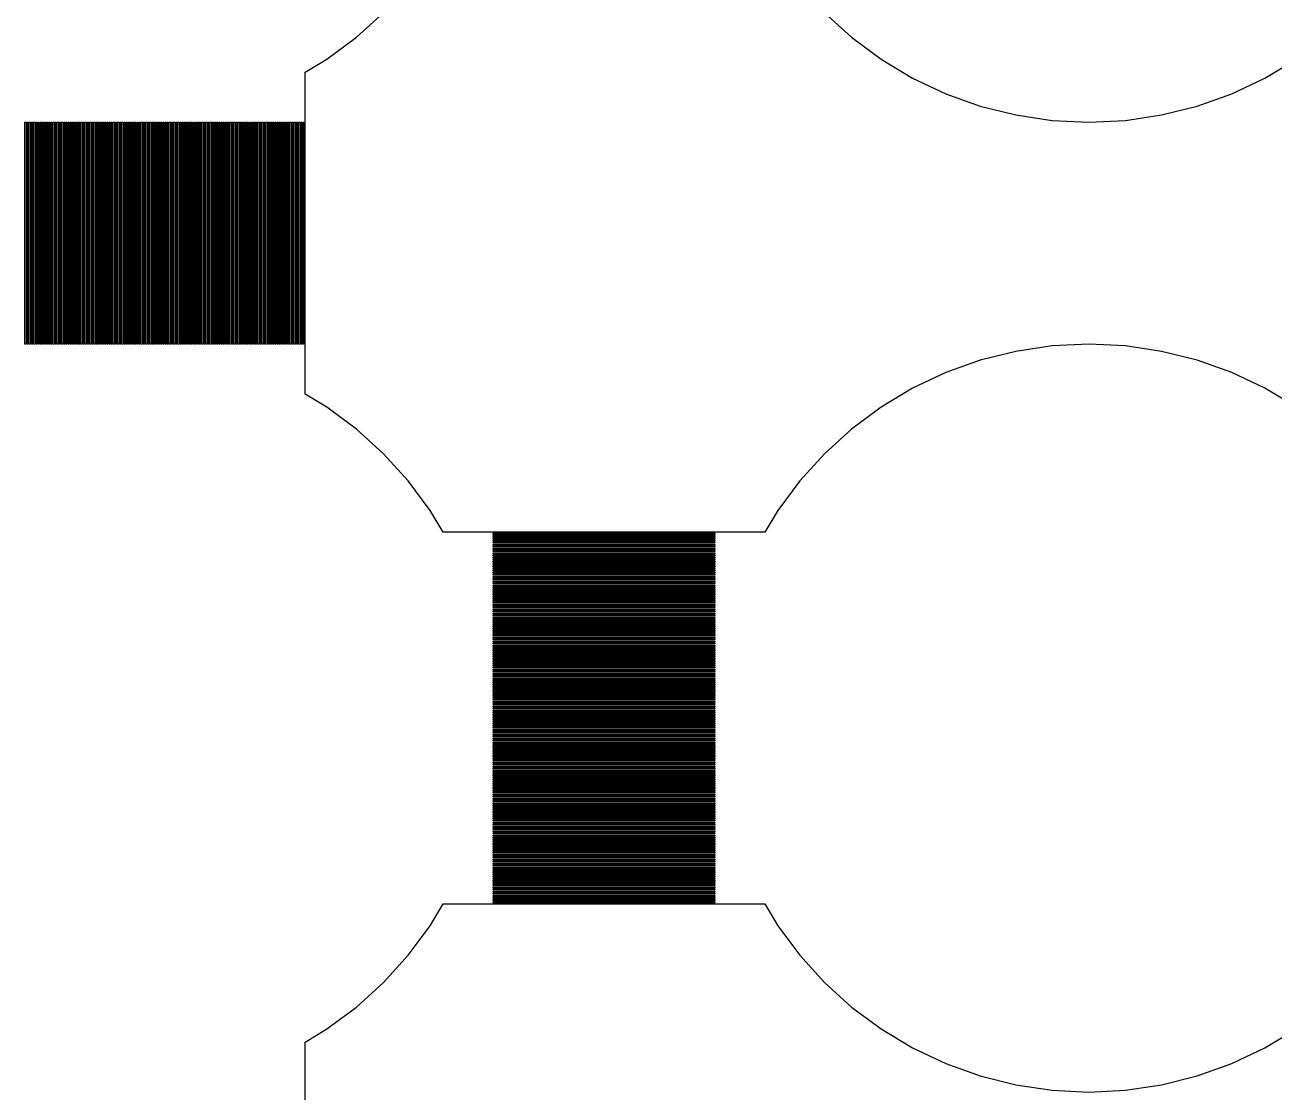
# Model space of a CAD drawing. Extents: x -5 to 92, y -13 to 39.
# Drawn here: x 6.62 to 18.22, y 5.03 to 14.93 of the extents above; entities that cross this region are included whole.
import ezdxf

# ---------------------------------------------------------------- set-up
doc = ezdxf.new("R2010")
doc.units = 0

msp = doc.modelspace()

# ---------------------------------------------------------------- linework, layer by layer
for p, q in [((9.70134, 14.8176), (9.95366, 15.0463)), ((14.0463, 15.0463), (14.2987, 14.8177)), ((9.42783, 14.6148), (9.70134, 14.8176)), ((14.2987, 14.8177), (14.5722, 14.6148)), ((9.22499, 14.4932), (9.42783, 14.6148)), ((14.5722, 14.6148), (14.8643, 14.4397)), ((18.1357, 14.4397), (18.4278, 14.6148)), ((9.22499, 11.5068), (9.22499, 14.4932)), ((14.8643, 14.4397), (15.1721, 14.2941)), ((17.8279, 14.2941), (18.1357, 14.4397)), ((15.1721, 14.2941), (15.4927, 14.1794)), ((17.5073, 14.1794), (17.8279, 14.2941)), ((15.4927, 14.1794), (15.823, 14.0967)), ((17.177, 14.0967), (17.5073, 14.1794)), ((6.625, 11.97), (6.625, 14.03)), ((6.625, 14.03), (6.63501, 14.03)), ((6.63501, 14.03), (6.63501, 11.97)), ((6.645, 11.97), (6.645, 14.03)), ((6.645, 14.03), (6.65501, 14.03)), ((6.65501, 14.03), (6.65501, 11.97)), ((6.66501, 11.97), (6.66501, 14.03)), ((6.66501, 14.03), (6.675, 14.03)), ((6.675, 14.03), (6.675, 11.97)), ((6.68501, 11.97), (6.68501, 14.03)), ((6.68501, 14.03), (6.69501, 14.03)), ((6.69501, 14.03), (6.69501, 11.97)), ((6.705, 11.97), (6.705, 14.03)), ((6.705, 14.03), (6.71501, 14.03)), ((6.71501, 14.03), (6.71501, 11.97)), ((6.72501, 11.97), (6.72501, 14.03)), ((6.72501, 14.03), (6.735, 14.03)), ((6.735, 14.03), (6.735, 11.97)), ((6.74501, 11.97), (6.74501, 14.03)), ((6.74501, 14.03), (6.755, 14.03)), ((6.755, 14.03), (6.755, 11.97)), ((6.76501, 11.97), (6.76501, 14.03)), ((6.76501, 14.03), (6.77501, 14.03)), ((6.77501, 14.03), (6.77501, 11.97)), ((6.785, 11.97), (6.785, 14.03)), ((6.785, 14.03), (6.79501, 14.03)), ((6.79501, 14.03), (6.79501, 11.97)), ((6.80501, 11.97), (6.80501, 14.03)), ((6.80501, 14.03), (6.815, 14.03)), ((6.815, 14.03), (6.815, 11.97)), ((6.82501, 11.97), (6.82501, 14.03)), ((6.82501, 14.03), (6.83501, 14.03)), ((6.83501, 14.03), (6.83501, 11.97)), ((6.845, 11.97), (6.845, 14.03)), ((6.845, 14.03), (6.85501, 14.03)), ((6.85501, 14.03), (6.85501, 11.97)), ((6.86501, 11.97), (6.86501, 14.03)), ((6.86501, 14.03), (6.875, 14.03)), ((6.875, 14.03), (6.875, 11.97)), ((6.88501, 11.97), (6.88501, 14.03)), ((6.88501, 14.03), (6.895, 14.03)), ((6.895, 14.03), (6.895, 11.97)), ((6.90501, 11.97), (6.90501, 14.03)), ((6.90501, 14.03), (6.91501, 14.03)), ((6.91501, 14.03), (6.91501, 11.97)), ((6.925, 11.97), (6.925, 14.03)), ((6.925, 14.03), (6.93501, 14.03)), ((6.93501, 14.03), (6.93501, 11.97)), ((6.94501, 11.97), (6.94501, 14.03)), ((6.94501, 14.03), (6.955, 14.03)), ((6.955, 14.03), (6.955, 11.97)), ((6.96501, 11.97), (6.96501, 14.03)), ((6.96501, 14.03), (6.97501, 14.03)), ((6.97501, 14.03), (6.97501, 11.97)), ((6.985, 11.97), (6.985, 14.03)), ((6.985, 14.03), (6.99501, 14.03)), ((6.99501, 14.03), (6.99501, 11.97)), ((7.005, 11.97), (7.005, 14.03)), ((7.005, 14.03), (7.01501, 14.03)), ((7.01501, 14.03), (7.01501, 11.97)), ((7.02501, 11.97), (7.02501, 14.03)), ((7.02501, 14.03), (7.035, 14.03)), ((7.035, 14.03), (7.035, 11.97)), ((7.04501, 11.97), (7.04501, 14.03)), ((7.04501, 14.03), (7.05501, 14.03)), ((7.05501, 14.03), (7.05501, 11.97)), ((7.065, 11.97), (7.065, 14.03)), ((7.065, 14.03), (7.07501, 14.03)), ((7.07501, 14.03), (7.07501, 11.97)), ((7.08501, 11.97), (7.08501, 14.03)), ((7.08501, 14.03), (7.095, 14.03)), ((7.095, 14.03), (7.095, 11.97)), ((7.10501, 11.97), (7.10501, 14.03)), ((7.10501, 14.03), (7.11501, 14.03)), ((7.11501, 14.03), (7.11501, 11.97)), ((7.125, 11.97), (7.125, 14.03)), ((7.125, 14.03), (7.13501, 14.03)), ((7.13501, 14.03), (7.13501, 11.97)), ((7.145, 11.97), (7.145, 14.03)), ((7.145, 14.03), (7.15501, 14.03)), ((7.15501, 14.03), (7.15501, 11.97)), ((7.16501, 11.97), (7.16501, 14.03)), ((7.16501, 14.03), (7.175, 14.03)), ((7.175, 14.03), (7.175, 11.97)), ((7.18501, 11.97), (7.18501, 14.03)), ((7.18501, 14.03), (7.19501, 14.03)), ((7.19501, 14.03), (7.19501, 11.97)), ((7.205, 11.97), (7.205, 14.03)), ((7.205, 14.03), (7.21501, 14.03)), ((7.21501, 14.03), (7.21501, 11.97)), ((7.22501, 11.97), (7.22501, 14.03)), ((7.22501, 14.03), (7.235, 14.03)), ((7.235, 14.03), (7.235, 11.97)), ((7.24501, 11.97), (7.24501, 14.03)), ((7.24501, 14.03), (7.255, 14.03)), ((7.255, 14.03), (7.255, 11.97)), ((7.26501, 11.97), (7.26501, 14.03)), ((7.26501, 14.03), (7.27501, 14.03)), ((7.27501, 14.03), (7.27501, 11.97)), ((7.285, 11.97), (7.285, 14.03)), ((7.285, 14.03), (7.29501, 14.03)), ((7.29501, 14.03), (7.29501, 11.97)), ((7.30501, 11.97), (7.30501, 14.03)), ((7.30501, 14.03), (7.315, 14.03)), ((7.315, 14.03), (7.315, 11.97)), ((7.32501, 11.97), (7.32501, 14.03)), ((7.32501, 14.03), (7.33501, 14.03)), ((7.33501, 14.03), (7.33501, 11.97)), ((7.345, 11.97), (7.345, 14.03)), ((7.345, 14.03), (7.35501, 14.03)), ((7.35501, 14.03), (7.35501, 11.97)), ((7.36501, 11.97), (7.36501, 14.03)), ((7.36501, 14.03), (7.375, 14.03)), ((7.375, 14.03), (7.375, 11.97)), ((7.38501, 11.97), (7.38501, 14.03)), ((7.38501, 14.03), (7.395, 14.03)), ((7.395, 14.03), (7.395, 11.97)), ((7.40501, 11.97), (7.40501, 14.03)), ((7.40501, 14.03), (7.41501, 14.03)), ((7.41501, 14.03), (7.41501, 11.97)), ((7.425, 11.97), (7.425, 14.03)), ((7.425, 14.03), (7.43501, 14.03)), ((7.43501, 14.03), (7.43501, 11.97)), ((7.44501, 11.97), (7.44501, 14.03)), ((7.44501, 14.03), (7.455, 14.03)), ((7.455, 14.03), (7.455, 11.97)), ((7.46501, 11.97), (7.46501, 14.03)), ((7.46501, 14.03), (7.47501, 14.03)), ((7.47501, 14.03), (7.47501, 11.97)), ((7.485, 11.97), (7.485, 14.03)), ((7.485, 14.03), (7.49501, 14.03)), ((7.49501, 14.03), (7.49501, 11.97)), ((7.50499, 11.97), (7.50499, 14.03)), ((7.50499, 14.03), (7.515, 14.03)), ((7.515, 14.03), (7.515, 11.97)), ((7.52499, 11.97), (7.52499, 14.03)), ((7.52499, 14.03), (7.53499, 14.03)), ((7.53499, 14.03), (7.53499, 11.97)), ((7.545, 11.97), (7.545, 14.03)), ((7.545, 14.03), (7.55499, 14.03)), ((7.55499, 14.03), (7.55499, 11.97)), ((7.56499, 11.97), (7.56499, 14.03)), ((7.56499, 14.03), (7.575, 14.03)), ((7.575, 14.03), (7.575, 11.97)), ((7.58499, 11.97), (7.58499, 14.03)), ((7.58499, 14.03), (7.59499, 14.03)), ((7.59499, 14.03), (7.59499, 11.97)), ((7.605, 11.97), (7.605, 14.03)), ((7.605, 14.03), (7.61499, 14.03)), ((7.61499, 14.03), (7.61499, 11.97)), ((7.625, 11.97), (7.625, 14.03)), ((7.625, 14.03), (7.63499, 14.03)), ((7.63499, 14.03), (7.63499, 11.97)), ((7.64499, 11.97), (7.64499, 14.03)), ((7.64499, 14.03), (7.655, 14.03)), ((7.655, 14.03), (7.655, 11.97)), ((7.66499, 11.97), (7.66499, 14.03)), ((7.66499, 14.03), (7.67499, 14.03)), ((7.67499, 14.03), (7.67499, 11.97)), ((7.685, 11.97), (7.685, 14.03)), ((7.685, 14.03), (7.69499, 14.03)), ((7.69499, 14.03), (7.69499, 11.97)), ((7.70499, 11.97), (7.70499, 14.03)), ((7.70499, 14.03), (7.715, 14.03)), ((7.715, 14.03), (7.715, 11.97)), ((7.72499, 11.97), (7.72499, 14.03)), ((7.72499, 14.03), (7.73499, 14.03)), ((7.73499, 14.03), (7.73499, 11.97)), ((7.745, 11.97), (7.745, 14.03)), ((7.745, 14.03), (7.75499, 14.03)), ((7.75499, 14.03), (7.75499, 11.97)), ((7.765, 11.97), (7.765, 14.03)), ((7.765, 14.03), (7.77499, 14.03)), ((7.77499, 14.03), (7.77499, 11.97)), ((7.78499, 11.97), (7.78499, 14.03)), ((7.78499, 14.03), (7.795, 14.03)), ((7.795, 14.03), (7.795, 11.97)), ((7.80499, 11.97), (7.80499, 14.03)), ((7.80499, 14.03), (7.81499, 14.03)), ((7.81499, 14.03), (7.81499, 11.97)), ((7.825, 11.97), (7.825, 14.03)), ((7.825, 14.03), (7.83499, 14.03)), ((7.83499, 14.03), (7.83499, 11.97)), ((7.84499, 11.97), (7.84499, 14.03)), ((7.84499, 14.03), (7.855, 14.03)), ((7.855, 14.03), (7.855, 11.97)), ((7.86499, 11.97), (7.86499, 14.03)), ((7.86499, 14.03), (7.875, 14.03)), ((7.875, 14.03), (7.875, 11.97)), ((7.88499, 11.97), (7.88499, 14.03)), ((7.88499, 14.03), (7.89499, 14.03)), ((7.89499, 14.03), (7.89499, 11.97)), ((7.905, 11.97), (7.905, 14.03)), ((7.905, 14.03), (7.91499, 14.03)), ((7.91499, 14.03), (7.91499, 11.97)), ((7.92499, 11.97), (7.92499, 14.03)), ((7.92499, 14.03), (7.935, 14.03)), ((7.935, 14.03), (7.935, 11.97)), ((7.94499, 11.97), (7.94499, 14.03)), ((7.94499, 14.03), (7.95499, 14.03)), ((7.95499, 14.03), (7.95499, 11.97)), ((7.965, 11.97), (7.965, 14.03)), ((7.965, 14.03), (7.97499, 14.03)), ((7.97499, 14.03), (7.97499, 11.97)), ((7.98499, 11.97), (7.98499, 14.03)), ((7.98499, 14.03), (7.995, 14.03)), ((7.995, 14.03), (7.995, 11.97)), ((8.00499, 11.97), (8.00499, 14.03)), ((8.00499, 14.03), (8.015, 14.03)), ((8.015, 14.03), (8.015, 11.97)), ((8.02499, 11.97), (8.02499, 14.03)), ((8.02499, 14.03), (8.03499, 14.03)), ((8.03499, 14.03), (8.03499, 11.97)), ((8.045, 11.97), (8.045, 14.03)), ((8.045, 14.03), (8.05499, 14.03)), ((8.05499, 14.03), (8.05499, 11.97)), ((8.06499, 11.97), (8.06499, 14.03)), ((8.06499, 14.03), (8.075, 14.03)), ((8.075, 14.03), (8.075, 11.97)), ((8.08499, 11.97), (8.08499, 14.03)), ((8.08499, 14.03), (8.09499, 14.03)), ((8.09499, 14.03), (8.09499, 11.97)), ((8.105, 11.97), (8.105, 14.03)), ((8.105, 14.03), (8.11499, 14.03)), ((8.11499, 14.03), (8.11499, 11.97)), ((8.125, 11.97), (8.125, 14.03)), ((8.125, 14.03), (8.13499, 14.03)), ((8.13499, 14.03), (8.13499, 11.97)), ((8.14499, 11.97), (8.14499, 14.03)), ((8.14499, 14.03), (8.155, 14.03)), ((8.155, 14.03), (8.155, 11.97)), ((8.16499, 11.97), (8.16499, 14.03)), ((8.16499, 14.03), (8.17499, 14.03)), ((8.17499, 14.03), (8.17499, 11.97)), ((8.185, 11.97), (8.185, 14.03)), ((8.185, 14.03), (8.19499, 14.03)), ((8.19499, 14.03), (8.19499, 11.97)), ((8.20499, 11.97), (8.20499, 14.03)), ((8.20499, 14.03), (8.215, 14.03)), ((8.215, 14.03), (8.215, 11.97)), ((8.22499, 11.97), (8.22499, 14.03)), ((8.22499, 14.03), (8.23499, 14.03)), ((8.23499, 14.03), (8.23499, 11.97)), ((8.245, 11.97), (8.245, 14.03)), ((8.245, 14.03), (8.25499, 14.03)), ((8.25499, 14.03), (8.25499, 11.97)), ((8.265, 11.97), (8.265, 14.03)), ((8.265, 14.03), (8.27499, 14.03)), ((8.27499, 14.03), (8.27499, 11.97)), ((8.28499, 11.97), (8.28499, 14.03)), ((8.28499, 14.03), (8.295, 14.03)), ((8.295, 14.03), (8.295, 11.97)), ((8.30499, 11.97), (8.30499, 14.03)), ((8.30499, 14.03), (8.31499, 14.03)), ((8.31499, 14.03), (8.31499, 11.97)), ((8.325, 11.97), (8.325, 14.03)), ((8.325, 14.03), (8.33499, 14.03)), ((8.33499, 14.03), (8.33499, 11.97)), ((8.34499, 11.97), (8.34499, 14.03)), ((8.34499, 14.03), (8.355, 14.03)), ((8.355, 14.03), (8.355, 11.97)), ((8.36499, 11.97), (8.36499, 14.03)), ((8.36499, 14.03), (8.375, 14.03)), ((8.375, 14.03), (8.375, 11.97)), ((8.38499, 11.97), (8.38499, 14.03)), ((8.38499, 14.03), (8.39499, 14.03)), ((8.39499, 14.03), (8.39499, 11.97)), ((8.405, 11.97), (8.405, 14.03)), ((8.405, 14.03), (8.41499, 14.03)), ((8.41499, 14.03), (8.41499, 11.97)), ((8.42499, 11.97), (8.42499, 14.03)), ((8.42499, 14.03), (8.435, 14.03)), ((8.435, 14.03), (8.435, 11.97)), ((8.44499, 11.97), (8.44499, 14.03)), ((8.44499, 14.03), (8.45499, 14.03)), ((8.45499, 14.03), (8.45499, 11.97)), ((8.465, 11.97), (8.465, 14.03)), ((8.465, 14.03), (8.47499, 14.03)), ((8.47499, 14.03), (8.47499, 11.97)), ((8.48499, 11.97), (8.48499, 14.03)), ((8.48499, 14.03), (8.495, 14.03)), ((8.495, 14.03), (8.495, 11.97)), ((8.50499, 11.97), (8.50499, 14.03)), ((8.50499, 14.03), (8.515, 14.03)), ((8.515, 14.03), (8.515, 11.97)), ((8.52499, 11.97), (8.52499, 14.03)), ((8.52499, 14.03), (8.53499, 14.03)), ((8.53499, 14.03), (8.53499, 11.97)), ((8.545, 11.97), (8.545, 14.03)), ((8.545, 14.03), (8.55499, 14.03)), ((8.55499, 14.03), (8.55499, 11.97)), ((8.56499, 11.97), (8.56499, 14.03)), ((8.56499, 14.03), (8.575, 14.03)), ((8.575, 14.03), (8.575, 11.97)), ((8.58499, 11.97), (8.58499, 14.03)), ((8.58499, 14.03), (8.59499, 14.03)), ((8.59499, 14.03), (8.59499, 11.97)), ((8.605, 11.97), (8.605, 14.03)), ((8.605, 14.03), (8.61499, 14.03)), ((8.61499, 14.03), (8.61499, 11.97)), ((8.625, 11.97), (8.625, 14.03)), ((8.625, 14.03), (8.63499, 14.03)), ((8.63499, 14.03), (8.63499, 11.97)), ((8.64499, 11.97), (8.64499, 14.03)), ((8.64499, 14.03), (8.655, 14.03)), ((8.655, 14.03), (8.655, 11.97)), ((8.66499, 11.97), (8.66499, 14.03)), ((8.66499, 14.03), (8.67499, 14.03)), ((8.67499, 14.03), (8.67499, 11.97)), ((8.685, 11.97), (8.685, 14.03)), ((8.685, 14.03), (8.69499, 14.03)), ((8.69499, 14.03), (8.69499, 11.97)), ((8.70499, 11.97), (8.70499, 14.03)), ((8.70499, 14.03), (8.715, 14.03)), ((8.715, 14.03), (8.715, 11.97)), ((8.72499, 11.97), (8.72499, 14.03)), ((8.72499, 14.03), (8.73499, 14.03)), ((8.73499, 14.03), (8.73499, 11.97)), ((8.745, 11.97), (8.745, 14.03)), ((8.745, 14.03), (8.75499, 14.03)), ((8.75499, 14.03), (8.75499, 11.97)), ((8.765, 11.97), (8.765, 14.03)), ((8.765, 14.03), (8.77499, 14.03)), ((8.77499, 14.03), (8.77499, 11.97)), ((8.78499, 11.97), (8.78499, 14.03)), ((8.78499, 14.03), (8.795, 14.03)), ((8.795, 14.03), (8.795, 11.97)), ((8.80499, 11.97), (8.80499, 14.03)), ((8.80499, 14.03), (8.81499, 14.03)), ((8.81499, 14.03), (8.81499, 11.97)), ((8.825, 11.97), (8.825, 14.03)), ((8.825, 14.03), (8.83499, 14.03)), ((8.83499, 14.03), (8.83499, 11.97)), ((8.84499, 11.97), (8.84499, 14.03)), ((8.84499, 14.03), (8.855, 14.03)), ((8.855, 14.03), (8.855, 11.97)), ((8.86499, 11.97), (8.86499, 14.03)), ((8.86499, 14.03), (8.875, 14.03)), ((8.875, 14.03), (8.875, 11.97)), ((8.88499, 11.97), (8.88499, 14.03)), ((8.88499, 14.03), (8.89499, 14.03)), ((8.89499, 14.03), (8.89499, 11.97)), ((8.905, 11.97), (8.905, 14.03)), ((8.905, 14.03), (8.91499, 14.03)), ((8.91499, 14.03), (8.91499, 11.97)), ((8.92499, 11.97), (8.92499, 14.03)), ((8.92499, 14.03), (8.935, 14.03)), ((8.935, 14.03), (8.935, 11.97)), ((8.94499, 11.97), (8.94499, 14.03)), ((8.94499, 14.03), (8.95499, 14.03)), ((8.95499, 14.03), (8.95499, 11.97)), ((8.965, 11.97), (8.965, 14.03)), ((8.965, 14.03), (8.97499, 14.03)), ((8.97499, 14.03), (8.97499, 11.97)), ((8.98499, 11.97), (8.98499, 14.03)), ((8.98499, 14.03), (8.995, 14.03)), ((8.995, 14.03), (8.995, 11.97)), ((9.00499, 11.97), (9.00499, 14.03)), ((9.00499, 14.03), (9.015, 14.03)), ((9.015, 14.03), (9.015, 11.97)), ((9.02499, 11.97), (9.02499, 14.03)), ((9.02499, 14.03), (9.03499, 14.03)), ((9.03499, 14.03), (9.03499, 11.97)), ((9.045, 11.97), (9.045, 14.03)), ((9.045, 14.03), (9.05499, 14.03)), ((9.05499, 14.03), (9.05499, 11.97)), ((9.06499, 11.97), (9.06499, 14.03)), ((9.06499, 14.03), (9.075, 14.03)), ((9.075, 14.03), (9.075, 11.97)), ((9.08499, 11.97), (9.08499, 14.03)), ((9.08499, 14.03), (9.09499, 14.03)), ((9.09499, 14.03), (9.09499, 11.97)), ((9.105, 11.97), (9.105, 14.03)), ((9.105, 14.03), (9.11499, 14.03)), ((9.11499, 14.03), (9.11499, 11.97)), ((9.125, 11.97), (9.125, 14.03)), ((9.125, 14.03), (9.13499, 14.03)), ((9.13499, 14.03), (9.13499, 11.97)), ((9.14499, 11.97), (9.14499, 14.03)), ((9.14499, 14.03), (9.155, 14.03)), ((9.155, 14.03), (9.155, 11.97)), ((9.16499, 11.97), (9.16499, 14.03)), ((9.16499, 14.03), (9.17499, 14.03)), ((9.17499, 14.03), (9.17499, 11.97)), ((9.185, 11.97), (9.185, 14.03)), ((9.185, 14.03), (9.19499, 14.03)), ((9.19499, 14.03), (9.19499, 11.97)), ((9.20499, 11.97), (9.20499, 14.03)), ((9.20499, 14.03), (9.215, 14.03)), ((9.215, 14.03), (9.215, 11.97)), ((15.823, 14.0967), (16.1599, 14.0467)), ((16.1599, 14.0467), (16.5, 14.03)), ((16.5, 14.03), (16.8401, 14.0467)), ((16.8401, 14.0467), (17.177, 14.0967)), ((6.63501, 11.97), (6.625, 11.97)), ((6.65501, 11.97), (6.645, 11.97)), ((6.675, 11.97), (6.66501, 11.97)), ((6.69501, 11.97), (6.68501, 11.97)), ((6.71501, 11.97), (6.705, 11.97)), ((6.735, 11.97), (6.72501, 11.97)), ((6.755, 11.97), (6.74501, 11.97)), ((6.77501, 11.97), (6.76501, 11.97)), ((6.79501, 11.97), (6.785, 11.97)), ((6.815, 11.97), (6.80501, 11.97)), ((6.83501, 11.97), (6.82501, 11.97)), ((6.85501, 11.97), (6.845, 11.97)), ((6.875, 11.97), (6.86501, 11.97)), ((6.895, 11.97), (6.88501, 11.97)), ((6.91501, 11.97), (6.90501, 11.97)), ((6.93501, 11.97), (6.925, 11.97)), ((6.955, 11.97), (6.94501, 11.97)), ((6.97501, 11.97), (6.96501, 11.97)), ((6.99501, 11.97), (6.985, 11.97)), ((7.01501, 11.97), (7.005, 11.97)), ((7.035, 11.97), (7.02501, 11.97)), ((7.05501, 11.97), (7.04501, 11.97)), ((7.07501, 11.97), (7.065, 11.97)), ((7.095, 11.97), (7.08501, 11.97)), ((7.11501, 11.97), (7.10501, 11.97)), ((7.13501, 11.97), (7.125, 11.97)), ((7.15501, 11.97), (7.145, 11.97)), ((7.175, 11.97), (7.16501, 11.97)), ((7.19501, 11.97), (7.18501, 11.97)), ((7.21501, 11.97), (7.205, 11.97)), ((7.235, 11.97), (7.22501, 11.97)), ((7.255, 11.97), (7.24501, 11.97)), ((7.27501, 11.97), (7.26501, 11.97)), ((7.29501, 11.97), (7.285, 11.97)), ((7.315, 11.97), (7.30501, 11.97)), ((7.33501, 11.97), (7.32501, 11.97)), ((7.35501, 11.97), (7.345, 11.97)), ((7.375, 11.97), (7.36501, 11.97)), ((7.395, 11.97), (7.38501, 11.97)), ((7.41501, 11.97), (7.40501, 11.97)), ((7.43501, 11.97), (7.425, 11.97)), ((7.455, 11.97), (7.44501, 11.97)), ((7.47501, 11.97), (7.46501, 11.97)), ((7.49501, 11.97), (7.485, 11.97)), ((7.515, 11.97), (7.50499, 11.97)), ((7.53499, 11.97), (7.52499, 11.97)), ((7.55499, 11.97), (7.545, 11.97)), ((7.575, 11.97), (7.56499, 11.97)), ((7.59499, 11.97), (7.58499, 11.97)), ((7.61499, 11.97), (7.605, 11.97)), ((7.63499, 11.97), (7.625, 11.97)), ((7.655, 11.97), (7.64499, 11.97)), ((7.67499, 11.97), (7.66499, 11.97)), ((7.69499, 11.97), (7.685, 11.97)), ((7.715, 11.97), (7.70499, 11.97)), ((7.73499, 11.97), (7.72499, 11.97)), ((7.75499, 11.97), (7.745, 11.97)), ((7.77499, 11.97), (7.765, 11.97)), ((7.795, 11.97), (7.78499, 11.97)), ((7.81499, 11.97), (7.80499, 11.97)), ((7.83499, 11.97), (7.825, 11.97)), ((7.855, 11.97), (7.84499, 11.97)), ((7.875, 11.97), (7.86499, 11.97)), ((7.89499, 11.97), (7.88499, 11.97)), ((7.91499, 11.97), (7.905, 11.97)), ((7.935, 11.97), (7.92499, 11.97)), ((7.95499, 11.97), (7.94499, 11.97)), ((7.97499, 11.97), (7.965, 11.97)), ((7.995, 11.97), (7.98499, 11.97)), ((8.015, 11.97), (8.00499, 11.97)), ((8.03499, 11.97), (8.02499, 11.97)), ((8.05499, 11.97), (8.045, 11.97)), ((8.075, 11.97), (8.06499, 11.97)), ((8.09499, 11.97), (8.08499, 11.97)), ((8.11499, 11.97), (8.105, 11.97)), ((8.13499, 11.97), (8.125, 11.97)), ((8.155, 11.97), (8.14499, 11.97)), ((8.17499, 11.97), (8.16499, 11.97)), ((8.19499, 11.97), (8.185, 11.97)), ((8.215, 11.97), (8.20499, 11.97)), ((8.23499, 11.97), (8.22499, 11.97)), ((8.25499, 11.97), (8.245, 11.97)), ((8.27499, 11.97), (8.265, 11.97)), ((8.295, 11.97), (8.28499, 11.97)), ((8.31499, 11.97), (8.30499, 11.97)), ((8.33499, 11.97), (8.325, 11.97)), ((8.355, 11.97), (8.34499, 11.97)), ((8.375, 11.97), (8.36499, 11.97)), ((8.39499, 11.97), (8.38499, 11.97)), ((8.41499, 11.97), (8.405, 11.97)), ((8.435, 11.97), (8.42499, 11.97)), ((8.45499, 11.97), (8.44499, 11.97)), ((8.47499, 11.97), (8.465, 11.97)), ((8.495, 11.97), (8.48499, 11.97)), ((8.515, 11.97), (8.50499, 11.97)), ((8.53499, 11.97), (8.52499, 11.97)), ((8.55499, 11.97), (8.545, 11.97)), ((8.575, 11.97), (8.56499, 11.97)), ((8.59499, 11.97), (8.58499, 11.97)), ((8.61499, 11.97), (8.605, 11.97)), ((8.63499, 11.97), (8.625, 11.97)), ((8.655, 11.97), (8.64499, 11.97)), ((8.67499, 11.97), (8.66499, 11.97)), ((8.69499, 11.97), (8.685, 11.97)), ((8.715, 11.97), (8.70499, 11.97)), ((8.73499, 11.97), (8.72499, 11.97)), ((8.75499, 11.97), (8.745, 11.97)), ((8.77499, 11.97), (8.765, 11.97)), ((8.795, 11.97), (8.78499, 11.97)), ((8.81499, 11.97), (8.80499, 11.97)), ((8.83499, 11.97), (8.825, 11.97)), ((8.855, 11.97), (8.84499, 11.97)), ((8.875, 11.97), (8.86499, 11.97)), ((8.89499, 11.97), (8.88499, 11.97)), ((8.91499, 11.97), (8.905, 11.97)), ((8.935, 11.97), (8.92499, 11.97)), ((8.95499, 11.97), (8.94499, 11.97)), ((8.97499, 11.97), (8.965, 11.97)), ((8.995, 11.97), (8.98499, 11.97)), ((9.015, 11.97), (9.00499, 11.97)), ((9.03499, 11.97), (9.02499, 11.97)), ((9.05499, 11.97), (9.045, 11.97)), ((9.075, 11.97), (9.06499, 11.97)), ((9.09499, 11.97), (9.08499, 11.97)), ((9.11499, 11.97), (9.105, 11.97)), ((9.13499, 11.97), (9.125, 11.97)), ((9.155, 11.97), (9.14499, 11.97)), ((9.17499, 11.97), (9.16499, 11.97)), ((9.19499, 11.97), (9.185, 11.97)), ((9.215, 11.97), (9.20499, 11.97)), ((16.1599, 11.9533), (15.823, 11.9033)), ((16.5, 11.97), (16.1599, 11.9533)), ((16.8401, 11.9533), (16.5, 11.97)), ((17.177, 11.9033), (16.8401, 11.9533)), ((15.823, 11.9033), (15.4927, 11.8206)), ((17.5073, 11.8206), (17.177, 11.9033)), ((15.4927, 11.8206), (15.1721, 11.7059)), ((17.8279, 11.7059), (17.5073, 11.8206)), ((15.1721, 11.7059), (14.8642, 11.5603)), ((18.1357, 11.5603), (17.8279, 11.7059)), ((9.42783, 11.3852), (9.22499, 11.5068)), ((14.8642, 11.5603), (14.5722, 11.3852)), ((18.4278, 11.3852), (18.1357, 11.5603)), ((9.70134, 11.1824), (9.42783, 11.3852)), ((14.5722, 11.3852), (14.2986, 11.1823)), ((9.95366, 10.9537), (9.70134, 11.1824)), ((14.2986, 11.1823), (14.0463, 10.9537)), ((10.1823, 10.7014), (9.95366, 10.9537)), ((14.0463, 10.9537), (13.8176, 10.7013)), ((10.3852, 10.4278), (10.1823, 10.7014)), ((13.8176, 10.7013), (13.6148, 10.4278)), ((10.5068, 10.225), (10.3852, 10.4278)), ((13.6148, 10.4278), (13.4932, 10.225)), ((13.4932, 10.225), (10.5068, 10.225)), ((10.97, 10.205), (10.97, 10.215)), ((10.97, 10.215), (13.03, 10.215)), ((13.03, 10.205), (10.97, 10.205)), ((13.03, 10.215), (13.03, 10.205)), ((10.97, 10.185), (10.97, 10.195)), ((10.97, 10.195), (13.03, 10.195)), ((13.03, 10.185), (10.97, 10.185)), ((10.97, 10.165), (10.97, 10.175)), ((10.97, 10.175), (13.03, 10.175)), ((13.03, 10.165), (10.97, 10.165)), ((10.97, 10.145), (10.97, 10.155)), ((10.97, 10.155), (13.03, 10.155)), ((13.03, 10.145), (10.97, 10.145)), ((10.97, 10.125), (10.97, 10.135)), ((10.97, 10.135), (13.03, 10.135)), ((13.03, 10.125), (10.97, 10.125)), ((10.97, 10.105), (10.97, 10.115)), ((10.97, 10.115), (13.03, 10.115)), ((13.03, 10.105), (10.97, 10.105)), ((10.97, 10.085), (10.97, 10.095)), ((10.97, 10.095), (13.03, 10.095)), ((13.03, 10.195), (13.03, 10.185)), ((13.03, 10.175), (13.03, 10.165)), ((13.03, 10.155), (13.03, 10.145)), ((13.03, 10.135), (13.03, 10.125)), ((13.03, 10.115), (13.03, 10.105)), ((13.03, 10.095), (13.03, 10.085)), ((13.03, 10.085), (10.97, 10.085)), ((10.97, 10.065), (10.97, 10.075)), ((10.97, 10.075), (13.03, 10.075)), ((13.03, 10.065), (10.97, 10.065)), ((10.97, 10.045), (10.97, 10.055)), ((10.97, 10.055), (13.03, 10.055)), ((13.03, 10.045), (10.97, 10.045)), ((10.97, 10.025), (10.97, 10.035)), ((10.97, 10.035), (13.03, 10.035)), ((13.03, 10.025), (10.97, 10.025)), ((10.97, 10.005), (10.97, 10.015)), ((10.97, 10.015), (13.03, 10.015)), ((13.03, 10.005), (10.97, 10.005)), ((10.97, 9.98499), (10.97, 9.995)), ((10.97, 9.995), (13.03, 9.995)), ((13.03, 9.98499), (10.97, 9.98499)), ((10.97, 9.965), (10.97, 9.97499)), ((10.97, 9.97499), (13.03, 9.97499)), ((13.03, 10.075), (13.03, 10.065)), ((13.03, 10.055), (13.03, 10.045)), ((13.03, 10.035), (13.03, 10.025)), ((13.03, 10.015), (13.03, 10.005)), ((13.03, 9.995), (13.03, 9.98499)), ((13.03, 9.97499), (13.03, 9.965)), ((13.03, 9.965), (10.97, 9.965)), ((10.97, 9.94499), (10.97, 9.95499)), ((10.97, 9.95499), (13.03, 9.95499)), ((13.03, 9.94499), (10.97, 9.94499)), ((10.97, 9.92499), (10.97, 9.935)), ((10.97, 9.935), (13.03, 9.935)), ((13.03, 9.92499), (10.97, 9.92499)), ((10.97, 9.905), (10.97, 9.91499)), ((10.97, 9.91499), (13.03, 9.91499)), ((13.03, 9.905), (10.97, 9.905)), ((10.97, 9.88499), (10.97, 9.89499)), ((10.97, 9.89499), (13.03, 9.89499)), ((13.03, 9.88499), (10.97, 9.88499)), ((10.97, 9.86499), (10.97, 9.875)), ((10.97, 9.875), (13.03, 9.875)), ((13.03, 9.86499), (10.97, 9.86499)), ((13.03, 9.95499), (13.03, 9.94499)), ((13.03, 9.935), (13.03, 9.92499)), ((13.03, 9.91499), (13.03, 9.905)), ((13.03, 9.89499), (13.03, 9.88499)), ((13.03, 9.875), (13.03, 9.86499)), ((10.97, 9.84499), (10.97, 9.855)), ((10.97, 9.855), (13.03, 9.855)), ((13.03, 9.84499), (10.97, 9.84499)), ((10.97, 9.825), (10.97, 9.83499)), ((10.97, 9.83499), (13.03, 9.83499)), ((13.03, 9.825), (10.97, 9.825)), ((10.97, 9.80499), (10.97, 9.81499)), ((10.97, 9.81499), (13.03, 9.81499)), ((13.03, 9.80499), (10.97, 9.80499)), ((10.97, 9.78499), (10.97, 9.795)), ((10.97, 9.795), (13.03, 9.795)), ((13.03, 9.78499), (10.97, 9.78499)), ((10.97, 9.765), (10.97, 9.77499)), ((10.97, 9.77499), (13.03, 9.77499)), ((13.03, 9.765), (10.97, 9.765)), ((10.97, 9.745), (10.97, 9.75499)), ((10.97, 9.75499), (13.03, 9.75499)), ((13.03, 9.745), (10.97, 9.745)), ((13.03, 9.855), (13.03, 9.84499)), ((13.03, 9.83499), (13.03, 9.825)), ((13.03, 9.81499), (13.03, 9.80499)), ((13.03, 9.795), (13.03, 9.78499)), ((13.03, 9.77499), (13.03, 9.765)), ((13.03, 9.75499), (13.03, 9.745)), ((10.97, 9.72499), (10.97, 9.73499)), ((10.97, 9.73499), (13.03, 9.73499)), ((13.03, 9.72499), (10.97, 9.72499)), ((10.97, 9.70499), (10.97, 9.715)), ((10.97, 9.715), (13.03, 9.715)), ((13.03, 9.70499), (10.97, 9.70499)), ((10.97, 9.685), (10.97, 9.69499)), ((10.97, 9.69499), (13.03, 9.69499)), ((13.03, 9.685), (10.97, 9.685)), ((10.97, 9.66499), (10.97, 9.67499)), ((10.97, 9.67499), (13.03, 9.67499)), ((13.03, 9.66499), (10.97, 9.66499)), ((10.97, 9.64499), (10.97, 9.655)), ((10.97, 9.655), (13.03, 9.655)), ((13.03, 9.64499), (10.97, 9.64499)), ((10.97, 9.625), (10.97, 9.63499)), ((10.97, 9.63499), (13.03, 9.63499)), ((13.03, 9.625), (10.97, 9.625)), ((13.03, 9.73499), (13.03, 9.72499)), ((13.03, 9.715), (13.03, 9.70499)), ((13.03, 9.69499), (13.03, 9.685)), ((13.03, 9.67499), (13.03, 9.66499)), ((13.03, 9.655), (13.03, 9.64499)), ((13.03, 9.63499), (13.03, 9.625)), ((10.97, 9.605), (10.97, 9.61499)), ((10.97, 9.61499), (13.03, 9.61499)), ((13.03, 9.605), (10.97, 9.605)), ((10.97, 9.58499), (10.97, 9.59499)), ((10.97, 9.59499), (13.03, 9.59499)), ((13.03, 9.58499), (10.97, 9.58499)), ((10.97, 9.56499), (10.97, 9.575)), ((10.97, 9.575), (13.03, 9.575)), ((13.03, 9.56499), (10.97, 9.56499)), ((10.97, 9.545), (10.97, 9.55499)), ((10.97, 9.55499), (13.03, 9.55499)), ((13.03, 9.545), (10.97, 9.545)), ((10.97, 9.52499), (10.97, 9.53499)), ((10.97, 9.53499), (13.03, 9.53499)), ((13.03, 9.52499), (10.97, 9.52499)), ((10.97, 9.50499), (10.97, 9.515)), ((10.97, 9.515), (13.03, 9.515)), ((13.03, 9.61499), (13.03, 9.605)), ((13.03, 9.59499), (13.03, 9.58499)), ((13.03, 9.575), (13.03, 9.56499)), ((13.03, 9.55499), (13.03, 9.545)), ((13.03, 9.53499), (13.03, 9.52499)), ((13.03, 9.515), (13.03, 9.50499)), ((13.03, 9.50499), (10.97, 9.50499)), ((10.97, 9.48499), (10.97, 9.495)), ((10.97, 9.495), (13.03, 9.495)), ((13.03, 9.48499), (10.97, 9.48499)), ((10.97, 9.465), (10.97, 9.47499)), ((10.97, 9.47499), (13.03, 9.47499)), ((13.03, 9.465), (10.97, 9.465)), ((10.97, 9.44499), (10.97, 9.45499)), ((10.97, 9.45499), (13.03, 9.45499)), ((13.03, 9.44499), (10.97, 9.44499)), ((10.97, 9.42499), (10.97, 9.435)), ((10.97, 9.435), (13.03, 9.435)), ((13.03, 9.42499), (10.97, 9.42499)), ((10.97, 9.405), (10.97, 9.41499)), ((10.97, 9.41499), (13.03, 9.41499)), ((13.03, 9.405), (10.97, 9.405)), ((10.97, 9.38499), (10.97, 9.39499)), ((10.97, 9.39499), (13.03, 9.39499)), ((13.03, 9.495), (13.03, 9.48499)), ((13.03, 9.47499), (13.03, 9.465)), ((13.03, 9.45499), (13.03, 9.44499)), ((13.03, 9.435), (13.03, 9.42499)), ((13.03, 9.41499), (13.03, 9.405)), ((13.03, 9.39499), (13.03, 9.38499)), ((13.03, 9.38499), (10.97, 9.38499)), ((10.97, 9.36499), (10.97, 9.375)), ((10.97, 9.375), (13.03, 9.375)), ((13.03, 9.36499), (10.97, 9.36499)), ((10.97, 9.34499), (10.97, 9.355)), ((10.97, 9.355), (13.03, 9.355)), ((13.03, 9.34499), (10.97, 9.34499)), ((10.97, 9.325), (10.97, 9.33499)), ((10.97, 9.33499), (13.03, 9.33499)), ((13.03, 9.325), (10.97, 9.325)), ((10.97, 9.30499), (10.97, 9.31499)), ((10.97, 9.31499), (13.03, 9.31499)), ((13.03, 9.30499), (10.97, 9.30499)), ((10.97, 9.28499), (10.97, 9.295)), ((10.97, 9.295), (13.03, 9.295)), ((13.03, 9.28499), (10.97, 9.28499)), ((13.03, 9.375), (13.03, 9.36499)), ((13.03, 9.355), (13.03, 9.34499)), ((13.03, 9.33499), (13.03, 9.325)), ((13.03, 9.31499), (13.03, 9.30499)), ((13.03, 9.295), (13.03, 9.28499)), ((10.97, 9.265), (10.97, 9.27499)), ((10.97, 9.27499), (13.03, 9.27499)), ((13.03, 9.265), (10.97, 9.265)), ((10.97, 9.245), (10.97, 9.25499)), ((10.97, 9.25499), (13.03, 9.25499)), ((13.03, 9.245), (10.97, 9.245)), ((10.97, 9.22499), (10.97, 9.23499)), ((10.97, 9.23499), (13.03, 9.23499)), ((13.03, 9.22499), (10.97, 9.22499)), ((10.97, 9.20499), (10.97, 9.215)), ((10.97, 9.215), (13.03, 9.215)), ((13.03, 9.20499), (10.97, 9.20499)), ((10.97, 9.185), (10.97, 9.19499)), ((10.97, 9.19499), (13.03, 9.19499)), ((13.03, 9.185), (10.97, 9.185)), ((10.97, 9.16499), (10.97, 9.17499)), ((10.97, 9.17499), (13.03, 9.17499)), ((13.03, 9.16499), (10.97, 9.16499)), ((13.03, 9.27499), (13.03, 9.265)), ((13.03, 9.25499), (13.03, 9.245)), ((13.03, 9.23499), (13.03, 9.22499)), ((13.03, 9.215), (13.03, 9.20499)), ((13.03, 9.19499), (13.03, 9.185)), ((13.03, 9.17499), (13.03, 9.16499)), ((10.97, 9.14499), (10.97, 9.155)), ((10.97, 9.155), (13.03, 9.155)), ((13.03, 9.14499), (10.97, 9.14499)), ((10.97, 9.125), (10.97, 9.13499)), ((10.97, 9.13499), (13.03, 9.13499)), ((13.03, 9.125), (10.97, 9.125)), ((10.97, 9.105), (10.97, 9.11499)), ((10.97, 9.11499), (13.03, 9.11499)), ((13.03, 9.105), (10.97, 9.105)), ((10.97, 9.08499), (10.97, 9.09499)), ((10.97, 9.09499), (13.03, 9.09499)), ((13.03, 9.08499), (10.97, 9.08499)), ((10.97, 9.06499), (10.97, 9.075)), ((10.97, 9.075), (13.03, 9.075)), ((13.03, 9.06499), (10.97, 9.06499)), ((10.97, 9.045), (10.97, 9.05499)), ((10.97, 9.05499), (13.03, 9.05499)), ((13.03, 9.045), (10.97, 9.045)), ((13.03, 9.155), (13.03, 9.14499)), ((13.03, 9.13499), (13.03, 9.125)), ((13.03, 9.11499), (13.03, 9.105)), ((13.03, 9.09499), (13.03, 9.08499)), ((13.03, 9.075), (13.03, 9.06499)), ((13.03, 9.05499), (13.03, 9.045)), ((10.97, 9.02499), (10.97, 9.03499)), ((10.97, 9.03499), (13.03, 9.03499)), ((13.03, 9.02499), (10.97, 9.02499)), ((10.97, 9.00499), (10.97, 9.015)), ((10.97, 9.015), (13.03, 9.015)), ((13.03, 9.00499), (10.97, 9.00499)), ((10.97, 8.98499), (10.97, 8.995)), ((10.97, 8.995), (13.03, 8.995)), ((13.03, 8.98499), (10.97, 8.98499)), ((10.97, 8.965), (10.97, 8.97499)), ((10.97, 8.97499), (13.03, 8.97499)), ((13.03, 8.965), (10.97, 8.965)), ((10.97, 8.94499), (10.97, 8.95499)), ((10.97, 8.95499), (13.03, 8.95499)), ((13.03, 8.94499), (10.97, 8.94499)), ((10.97, 8.92499), (10.97, 8.935)), ((10.97, 8.935), (13.03, 8.935)), ((13.03, 9.03499), (13.03, 9.02499)), ((13.03, 9.015), (13.03, 9.00499)), ((13.03, 8.995), (13.03, 8.98499)), ((13.03, 8.97499), (13.03, 8.965)), ((13.03, 8.95499), (13.03, 8.94499)), ((13.03, 8.935), (13.03, 8.92499)), ((13.03, 8.92499), (10.97, 8.92499)), ((10.97, 8.905), (10.97, 8.91499)), ((10.97, 8.91499), (13.03, 8.91499)), ((13.03, 8.905), (10.97, 8.905)), ((10.97, 8.88499), (10.97, 8.89499)), ((10.97, 8.89499), (13.03, 8.89499)), ((13.03, 8.88499), (10.97, 8.88499)), ((10.97, 8.86499), (10.97, 8.875)), ((10.97, 8.875), (13.03, 8.875)), ((13.03, 8.86499), (10.97, 8.86499)), ((10.97, 8.84499), (10.97, 8.855)), ((10.97, 8.855), (13.03, 8.855)), ((13.03, 8.84499), (10.97, 8.84499)), ((10.97, 8.825), (10.97, 8.83499)), ((10.97, 8.83499), (13.03, 8.83499)), ((13.03, 8.825), (10.97, 8.825)), ((10.97, 8.80499), (10.97, 8.81499)), ((10.97, 8.81499), (13.03, 8.81499)), ((13.03, 8.91499), (13.03, 8.905)), ((13.03, 8.89499), (13.03, 8.88499)), ((13.03, 8.875), (13.03, 8.86499)), ((13.03, 8.855), (13.03, 8.84499)), ((13.03, 8.83499), (13.03, 8.825)), ((13.03, 8.81499), (13.03, 8.80499)), ((13.03, 8.80499), (10.97, 8.80499)), ((10.97, 8.78499), (10.97, 8.795)), ((10.97, 8.795), (13.03, 8.795)), ((13.03, 8.78499), (10.97, 8.78499)), ((10.97, 8.765), (10.97, 8.77499)), ((10.97, 8.77499), (13.03, 8.77499)), ((13.03, 8.765), (10.97, 8.765)), ((10.97, 8.745), (10.97, 8.75499)), ((10.97, 8.75499), (13.03, 8.75499)), ((13.03, 8.745), (10.97, 8.745)), ((10.97, 8.72499), (10.97, 8.73499)), ((10.97, 8.73499), (13.03, 8.73499)), ((13.03, 8.72499), (10.97, 8.72499)), ((10.97, 8.70499), (10.97, 8.715)), ((10.97, 8.715), (13.03, 8.715)), ((13.03, 8.70499), (10.97, 8.70499)), ((13.03, 8.795), (13.03, 8.78499)), ((13.03, 8.77499), (13.03, 8.765)), ((13.03, 8.75499), (13.03, 8.745)), ((13.03, 8.73499), (13.03, 8.72499)), ((13.03, 8.715), (13.03, 8.70499)), ((10.97, 8.685), (10.97, 8.69499)), ((10.97, 8.69499), (13.03, 8.69499)), ((13.03, 8.685), (10.97, 8.685)), ((10.97, 8.66499), (10.97, 8.67499)), ((10.97, 8.67499), (13.03, 8.67499)), ((13.03, 8.66499), (10.97, 8.66499)), ((10.97, 8.64499), (10.97, 8.655)), ((10.97, 8.655), (13.03, 8.655)), ((13.03, 8.64499), (10.97, 8.64499)), ((10.97, 8.625), (10.97, 8.63499)), ((10.97, 8.63499), (13.03, 8.63499)), ((13.03, 8.625), (10.97, 8.625)), ((10.97, 8.605), (10.97, 8.61499)), ((10.97, 8.61499), (13.03, 8.61499)), ((13.03, 8.605), (10.97, 8.605)), ((10.97, 8.58499), (10.97, 8.59499)), ((10.97, 8.59499), (13.03, 8.59499)), ((13.03, 8.58499), (10.97, 8.58499)), ((13.03, 8.69499), (13.03, 8.685)), ((13.03, 8.67499), (13.03, 8.66499)), ((13.03, 8.655), (13.03, 8.64499)), ((13.03, 8.63499), (13.03, 8.625)), ((13.03, 8.61499), (13.03, 8.605)), ((13.03, 8.59499), (13.03, 8.58499)), ((10.97, 8.56499), (10.97, 8.575)), ((10.97, 8.575), (13.03, 8.575)), ((13.03, 8.56499), (10.97, 8.56499)), ((10.97, 8.545), (10.97, 8.55499)), ((10.97, 8.55499), (13.03, 8.55499)), ((13.03, 8.545), (10.97, 8.545)), ((10.97, 8.52499), (10.97, 8.53499)), ((10.97, 8.53499), (13.03, 8.53499)), ((13.03, 8.52499), (10.97, 8.52499)), ((10.97, 8.50499), (10.97, 8.515)), ((10.97, 8.515), (13.03, 8.515)), ((13.03, 8.50499), (10.97, 8.50499)), ((10.97, 8.485), (10.97, 8.49501)), ((10.97, 8.49501), (13.03, 8.49501)), ((13.03, 8.485), (10.97, 8.485)), ((10.97, 8.46501), (10.97, 8.47501)), ((10.97, 8.47501), (13.03, 8.47501)), ((13.03, 8.46501), (10.97, 8.46501)), ((13.03, 8.575), (13.03, 8.56499)), ((13.03, 8.55499), (13.03, 8.545)), ((13.03, 8.53499), (13.03, 8.52499)), ((13.03, 8.515), (13.03, 8.50499)), ((13.03, 8.49501), (13.03, 8.485)), ((13.03, 8.47501), (13.03, 8.46501)), ((10.97, 8.44501), (10.97, 8.455)), ((10.97, 8.455), (13.03, 8.455)), ((13.03, 8.44501), (10.97, 8.44501)), ((10.97, 8.425), (10.97, 8.43501)), ((10.97, 8.43501), (13.03, 8.43501)), ((13.03, 8.425), (10.97, 8.425)), ((10.97, 8.40501), (10.97, 8.41501)), ((10.97, 8.41501), (13.03, 8.41501)), ((13.03, 8.40501), (10.97, 8.40501)), ((10.97, 8.38501), (10.97, 8.395)), ((10.97, 8.395), (13.03, 8.395)), ((13.03, 8.38501), (10.97, 8.38501)), ((10.97, 8.36501), (10.97, 8.375)), ((10.97, 8.375), (13.03, 8.375)), ((13.03, 8.36501), (10.97, 8.36501)), ((10.97, 8.345), (10.97, 8.35501)), ((10.97, 8.35501), (13.03, 8.35501)), ((13.03, 8.455), (13.03, 8.44501)), ((13.03, 8.43501), (13.03, 8.425)), ((13.03, 8.41501), (13.03, 8.40501)), ((13.03, 8.395), (13.03, 8.38501)), ((13.03, 8.375), (13.03, 8.36501)), ((13.03, 8.35501), (13.03, 8.345)), ((13.03, 8.345), (10.97, 8.345)), ((10.97, 8.32501), (10.97, 8.33501)), ((10.97, 8.33501), (13.03, 8.33501)), ((13.03, 8.32501), (10.97, 8.32501)), ((10.97, 8.30501), (10.97, 8.315)), ((10.97, 8.315), (13.03, 8.315)), ((13.03, 8.30501), (10.97, 8.30501)), ((10.97, 8.285), (10.97, 8.29501)), ((10.97, 8.29501), (13.03, 8.29501)), ((13.03, 8.285), (10.97, 8.285)), ((10.97, 8.26501), (10.97, 8.27501)), ((10.97, 8.27501), (13.03, 8.27501)), ((13.03, 8.26501), (10.97, 8.26501)), ((10.97, 8.24501), (10.97, 8.255)), ((10.97, 8.255), (13.03, 8.255)), ((13.03, 8.24501), (10.97, 8.24501)), ((10.97, 8.22501), (10.97, 8.235)), ((10.97, 8.235), (13.03, 8.235)), ((13.03, 8.33501), (13.03, 8.32501)), ((13.03, 8.315), (13.03, 8.30501)), ((13.03, 8.29501), (13.03, 8.285)), ((13.03, 8.27501), (13.03, 8.26501)), ((13.03, 8.255), (13.03, 8.24501)), ((13.03, 8.235), (13.03, 8.22501)), ((13.03, 8.22501), (10.97, 8.22501)), ((10.97, 8.205), (10.97, 8.21501)), ((10.97, 8.21501), (13.03, 8.21501)), ((13.03, 8.205), (10.97, 8.205)), ((10.97, 8.18501), (10.97, 8.19501)), ((10.97, 8.19501), (13.03, 8.19501)), ((13.03, 8.18501), (10.97, 8.18501)), ((10.97, 8.16501), (10.97, 8.175)), ((10.97, 8.175), (13.03, 8.175)), ((13.03, 8.16501), (10.97, 8.16501)), ((10.97, 8.145), (10.97, 8.15501)), ((10.97, 8.15501), (13.03, 8.15501)), ((13.03, 8.145), (10.97, 8.145)), ((10.97, 8.125), (10.97, 8.13501)), ((10.97, 8.13501), (13.03, 8.13501)), ((13.03, 8.125), (10.97, 8.125)), ((13.03, 8.21501), (13.03, 8.205)), ((13.03, 8.19501), (13.03, 8.18501)), ((13.03, 8.175), (13.03, 8.16501)), ((13.03, 8.15501), (13.03, 8.145)), ((13.03, 8.13501), (13.03, 8.125)), ((10.97, 8.10501), (10.97, 8.11501)), ((10.97, 8.11501), (13.03, 8.11501)), ((13.03, 8.10501), (10.97, 8.10501)), ((10.97, 8.08501), (10.97, 8.095)), ((10.97, 8.095), (13.03, 8.095)), ((13.03, 8.08501), (10.97, 8.08501)), ((10.97, 8.065), (10.97, 8.07501)), ((10.97, 8.07501), (13.03, 8.07501)), ((13.03, 8.065), (10.97, 8.065)), ((10.97, 8.04501), (10.97, 8.05501)), ((10.97, 8.05501), (13.03, 8.05501)), ((13.03, 8.04501), (10.97, 8.04501)), ((10.97, 8.02501), (10.97, 8.035)), ((10.97, 8.035), (13.03, 8.035)), ((13.03, 8.02501), (10.97, 8.02501)), ((10.97, 8.005), (10.97, 8.01501)), ((10.97, 8.01501), (13.03, 8.01501)), ((13.03, 8.005), (10.97, 8.005)), ((13.03, 8.11501), (13.03, 8.10501)), ((13.03, 8.095), (13.03, 8.08501)), ((13.03, 8.07501), (13.03, 8.065)), ((13.03, 8.05501), (13.03, 8.04501)), ((13.03, 8.035), (13.03, 8.02501)), ((13.03, 8.01501), (13.03, 8.005)), ((10.97, 7.985), (10.97, 7.99501)), ((10.97, 7.99501), (13.03, 7.99501)), ((13.03, 7.985), (10.97, 7.985)), ((10.97, 7.96501), (10.97, 7.97501)), ((10.97, 7.97501), (13.03, 7.97501)), ((13.03, 7.96501), (10.97, 7.96501)), ((10.97, 7.94501), (10.97, 7.955)), ((10.97, 7.955), (13.03, 7.955)), ((13.03, 7.94501), (10.97, 7.94501)), ((10.97, 7.925), (10.97, 7.93501)), ((10.97, 7.93501), (13.03, 7.93501)), ((13.03, 7.925), (10.97, 7.925)), ((10.97, 7.90501), (10.97, 7.91501)), ((10.97, 7.91501), (13.03, 7.91501)), ((13.03, 7.90501), (10.97, 7.90501)), ((10.97, 7.88501), (10.97, 7.895)), ((10.97, 7.895), (13.03, 7.895)), ((13.03, 7.88501), (10.97, 7.88501)), ((13.03, 7.99501), (13.03, 7.985)), ((13.03, 7.97501), (13.03, 7.96501)), ((13.03, 7.955), (13.03, 7.94501)), ((13.03, 7.93501), (13.03, 7.925)), ((13.03, 7.91501), (13.03, 7.90501)), ((13.03, 7.895), (13.03, 7.88501)), ((10.97, 7.86501), (10.97, 7.875)), ((10.97, 7.875), (13.03, 7.875)), ((13.03, 7.86501), (10.97, 7.86501)), ((10.97, 7.845), (10.97, 7.85501)), ((10.97, 7.85501), (13.03, 7.85501)), ((13.03, 7.845), (10.97, 7.845)), ((10.97, 7.82501), (10.97, 7.83501)), ((10.97, 7.83501), (13.03, 7.83501)), ((13.03, 7.82501), (10.97, 7.82501)), ((10.97, 7.80501), (10.97, 7.815)), ((10.97, 7.815), (13.03, 7.815)), ((13.03, 7.80501), (10.97, 7.80501)), ((10.97, 7.785), (10.97, 7.79501)), ((10.97, 7.79501), (13.03, 7.79501)), ((13.03, 7.785), (10.97, 7.785)), ((10.97, 7.76501), (10.97, 7.77501)), ((10.97, 7.77501), (13.03, 7.77501)), ((13.03, 7.875), (13.03, 7.86501)), ((13.03, 7.85501), (13.03, 7.845)), ((13.03, 7.83501), (13.03, 7.82501)), ((13.03, 7.815), (13.03, 7.80501)), ((13.03, 7.79501), (13.03, 7.785)), ((13.03, 7.77501), (13.03, 7.76501)), ((13.03, 7.76501), (10.97, 7.76501)), ((10.97, 7.74501), (10.97, 7.755)), ((10.97, 7.755), (13.03, 7.755)), ((13.03, 7.74501), (10.97, 7.74501)), ((10.97, 7.72501), (10.97, 7.735)), ((10.97, 7.735), (13.03, 7.735)), ((13.03, 7.72501), (10.97, 7.72501)), ((10.97, 7.705), (10.97, 7.71501)), ((10.97, 7.71501), (13.03, 7.71501)), ((13.03, 7.705), (10.97, 7.705)), ((10.97, 7.68501), (10.97, 7.69501)), ((10.97, 7.69501), (13.03, 7.69501)), ((13.03, 7.68501), (10.97, 7.68501)), ((10.97, 7.66501), (10.97, 7.675)), ((10.97, 7.675), (13.03, 7.675)), ((13.03, 7.66501), (10.97, 7.66501)), ((10.97, 7.645), (10.97, 7.65501)), ((10.97, 7.65501), (13.03, 7.65501)), ((13.03, 7.755), (13.03, 7.74501)), ((13.03, 7.735), (13.03, 7.72501)), ((13.03, 7.71501), (13.03, 7.705)), ((13.03, 7.69501), (13.03, 7.68501)), ((13.03, 7.675), (13.03, 7.66501)), ((13.03, 7.65501), (13.03, 7.645)), ((13.03, 7.645), (10.97, 7.645)), ((10.97, 7.625), (10.97, 7.63501)), ((10.97, 7.63501), (13.03, 7.63501)), ((13.03, 7.625), (10.97, 7.625)), ((10.97, 7.60501), (10.97, 7.61501)), ((10.97, 7.61501), (13.03, 7.61501)), ((13.03, 7.60501), (10.97, 7.60501)), ((10.97, 7.58501), (10.97, 7.595)), ((10.97, 7.595), (13.03, 7.595)), ((13.03, 7.58501), (10.97, 7.58501)), ((10.97, 7.565), (10.97, 7.57501)), ((10.97, 7.57501), (13.03, 7.57501)), ((13.03, 7.565), (10.97, 7.565)), ((10.97, 7.54501), (10.97, 7.55501)), ((10.97, 7.55501), (13.03, 7.55501)), ((13.03, 7.54501), (10.97, 7.54501)), ((13.03, 7.63501), (13.03, 7.625)), ((13.03, 7.61501), (13.03, 7.60501)), ((13.03, 7.595), (13.03, 7.58501)), ((13.03, 7.57501), (13.03, 7.565)), ((13.03, 7.55501), (13.03, 7.54501)), ((10.97, 7.52501), (10.97, 7.535)), ((10.97, 7.535), (13.03, 7.535)), ((13.03, 7.52501), (10.97, 7.52501)), ((10.97, 7.505), (10.97, 7.51501)), ((10.97, 7.51501), (13.03, 7.51501)), ((13.03, 7.505), (10.97, 7.505)), ((10.97, 7.485), (10.97, 7.49501)), ((10.97, 7.49501), (13.03, 7.49501)), ((13.03, 7.485), (10.97, 7.485)), ((10.97, 7.46501), (10.97, 7.47501)), ((10.97, 7.47501), (13.03, 7.47501)), ((13.03, 7.46501), (10.97, 7.46501)), ((10.97, 7.44501), (10.97, 7.455)), ((10.97, 7.455), (13.03, 7.455)), ((13.03, 7.44501), (10.97, 7.44501)), ((10.97, 7.425), (10.97, 7.43501)), ((10.97, 7.43501), (13.03, 7.43501)), ((13.03, 7.425), (10.97, 7.425)), ((13.03, 7.535), (13.03, 7.52501)), ((13.03, 7.51501), (13.03, 7.505)), ((13.03, 7.49501), (13.03, 7.485)), ((13.03, 7.47501), (13.03, 7.46501)), ((13.03, 7.455), (13.03, 7.44501)), ((13.03, 7.43501), (13.03, 7.425)), ((10.97, 7.40501), (10.97, 7.41501)), ((10.97, 7.41501), (13.03, 7.41501)), ((13.03, 7.40501), (10.97, 7.40501)), ((10.97, 7.38501), (10.97, 7.395)), ((10.97, 7.395), (13.03, 7.395)), ((13.03, 7.38501), (10.97, 7.38501)), ((10.97, 7.36501), (10.97, 7.375)), ((10.97, 7.375), (13.03, 7.375)), ((13.03, 7.36501), (10.97, 7.36501)), ((10.97, 7.345), (10.97, 7.35501)), ((10.97, 7.35501), (13.03, 7.35501)), ((13.03, 7.345), (10.97, 7.345)), ((10.97, 7.32501), (10.97, 7.33501)), ((10.97, 7.33501), (13.03, 7.33501)), ((13.03, 7.32501), (10.97, 7.32501)), ((10.97, 7.30501), (10.97, 7.315)), ((10.97, 7.315), (13.03, 7.315)), ((13.03, 7.30501), (10.97, 7.30501)), ((13.03, 7.41501), (13.03, 7.40501)), ((13.03, 7.395), (13.03, 7.38501)), ((13.03, 7.375), (13.03, 7.36501)), ((13.03, 7.35501), (13.03, 7.345)), ((13.03, 7.33501), (13.03, 7.32501)), ((13.03, 7.315), (13.03, 7.30501)), ((10.97, 7.285), (10.97, 7.29501)), ((10.97, 7.29501), (13.03, 7.29501)), ((13.03, 7.285), (10.97, 7.285)), ((10.97, 7.26501), (10.97, 7.27501)), ((10.97, 7.27501), (13.03, 7.27501)), ((13.03, 7.26501), (10.97, 7.26501)), ((10.97, 7.24501), (10.97, 7.255)), ((10.97, 7.255), (13.03, 7.255)), ((13.03, 7.24501), (10.97, 7.24501)), ((10.97, 7.22501), (10.97, 7.235)), ((10.97, 7.235), (13.03, 7.235)), ((13.03, 7.22501), (10.97, 7.22501)), ((10.97, 7.205), (10.97, 7.21501)), ((10.97, 7.21501), (13.03, 7.21501)), ((13.03, 7.205), (10.97, 7.205)), ((10.97, 7.18501), (10.97, 7.19501)), ((10.97, 7.19501), (13.03, 7.19501)), ((13.03, 7.29501), (13.03, 7.285)), ((13.03, 7.27501), (13.03, 7.26501)), ((13.03, 7.255), (13.03, 7.24501)), ((13.03, 7.235), (13.03, 7.22501)), ((13.03, 7.21501), (13.03, 7.205)), ((13.03, 7.19501), (13.03, 7.18501)), ((13.03, 7.18501), (10.97, 7.18501)), ((10.97, 7.16501), (10.97, 7.175)), ((10.97, 7.175), (13.03, 7.175)), ((13.03, 7.16501), (10.97, 7.16501)), ((10.97, 7.145), (10.97, 7.15501)), ((10.97, 7.15501), (13.03, 7.15501)), ((13.03, 7.145), (10.97, 7.145)), ((10.97, 7.125), (10.97, 7.13501)), ((10.97, 7.13501), (13.03, 7.13501)), ((13.03, 7.125), (10.97, 7.125)), ((10.97, 7.10501), (10.97, 7.11501)), ((10.97, 7.11501), (13.03, 7.11501)), ((13.03, 7.10501), (10.97, 7.10501)), ((10.97, 7.08501), (10.97, 7.095)), ((10.97, 7.095), (13.03, 7.095)), ((13.03, 7.08501), (10.97, 7.08501)), ((10.97, 7.065), (10.97, 7.07501)), ((10.97, 7.07501), (13.03, 7.07501)), ((13.03, 7.175), (13.03, 7.16501)), ((13.03, 7.15501), (13.03, 7.145)), ((13.03, 7.13501), (13.03, 7.125)), ((13.03, 7.11501), (13.03, 7.10501)), ((13.03, 7.095), (13.03, 7.08501)), ((13.03, 7.07501), (13.03, 7.065)), ((13.03, 7.065), (10.97, 7.065)), ((10.97, 7.04501), (10.97, 7.05501)), ((10.97, 7.05501), (13.03, 7.05501)), ((13.03, 7.04501), (10.97, 7.04501)), ((10.97, 7.02501), (10.97, 7.035)), ((10.97, 7.035), (13.03, 7.035)), ((13.03, 7.02501), (10.97, 7.02501)), ((10.97, 7.005), (10.97, 7.01501)), ((10.97, 7.01501), (13.03, 7.01501)), ((13.03, 7.005), (10.97, 7.005)), ((10.97, 6.985), (10.97, 6.99501)), ((10.97, 6.99501), (13.03, 6.99501)), ((13.03, 6.985), (10.97, 6.985)), ((10.97, 6.96501), (10.97, 6.97501)), ((10.97, 6.97501), (13.03, 6.97501)), ((13.03, 6.96501), (10.97, 6.96501)), ((13.03, 7.05501), (13.03, 7.04501)), ((13.03, 7.035), (13.03, 7.02501)), ((13.03, 7.01501), (13.03, 7.005)), ((13.03, 6.99501), (13.03, 6.985)), ((13.03, 6.97501), (13.03, 6.96501)), ((10.97, 6.94501), (10.97, 6.955)), ((10.97, 6.955), (13.03, 6.955)), ((13.03, 6.94501), (10.97, 6.94501)), ((10.97, 6.925), (10.97, 6.93501)), ((10.97, 6.93501), (13.03, 6.93501)), ((13.03, 6.925), (10.97, 6.925)), ((10.97, 6.90501), (10.97, 6.91501)), ((10.97, 6.91501), (13.03, 6.91501)), ((13.03, 6.90501), (10.97, 6.90501)), ((10.97, 6.88501), (10.97, 6.895)), ((10.97, 6.895), (13.03, 6.895)), ((13.03, 6.88501), (10.97, 6.88501)), ((10.97, 6.86501), (10.97, 6.875)), ((10.97, 6.875), (13.03, 6.875)), ((13.03, 6.86501), (10.97, 6.86501)), ((10.97, 6.845), (10.97, 6.85501)), ((10.97, 6.85501), (13.03, 6.85501)), ((13.03, 6.845), (10.97, 6.845)), ((13.03, 6.955), (13.03, 6.94501)), ((13.03, 6.93501), (13.03, 6.925)), ((13.03, 6.91501), (13.03, 6.90501)), ((13.03, 6.895), (13.03, 6.88501)), ((13.03, 6.875), (13.03, 6.86501)), ((13.03, 6.85501), (13.03, 6.845)), ((10.3852, 6.57217), (10.5068, 6.77501)), ((10.5068, 6.77501), (13.4932, 6.77501)), ((10.97, 6.82501), (10.97, 6.83501)), ((10.97, 6.83501), (13.03, 6.83501)), ((13.03, 6.82501), (10.97, 6.82501)), ((10.97, 6.80501), (10.97, 6.815)), ((10.97, 6.815), (13.03, 6.815)), ((13.03, 6.80501), (10.97, 6.80501)), ((10.97, 6.785), (10.97, 6.79501)), ((10.97, 6.79501), (13.03, 6.79501)), ((13.03, 6.785), (10.97, 6.785)), ((13.03, 6.83501), (13.03, 6.82501)), ((13.03, 6.815), (13.03, 6.80501)), ((13.03, 6.79501), (13.03, 6.785)), ((13.4932, 6.77501), (13.6148, 6.57217)), ((10.1824, 6.29866), (10.3852, 6.57217)), ((13.6148, 6.57217), (13.8176, 6.29866)), ((9.95367, 6.04634), (10.1824, 6.29866)), ((13.8176, 6.29866), (14.0463, 6.04634)), ((9.70135, 5.81766), (9.95367, 6.04634)), ((14.0463, 6.04634), (14.2986, 5.81766)), ((9.42784, 5.61481), (9.70135, 5.81766)), ((14.2986, 5.81766), (14.5722, 5.61481)), ((9.22499, 5.49323), (9.42784, 5.61481)), ((14.5722, 5.61481), (14.8642, 5.43974)), ((18.1357, 5.43974), (18.4278, 5.61481)), ((9.22499, 2.50677), (9.22499, 5.49323)), ((14.8642, 5.43974), (15.1721, 5.29414)), ((17.8279, 5.29414), (18.1357, 5.43974)), ((15.1721, 5.29414), (15.4927, 5.17943)), ((17.5073, 5.17943), (17.8279, 5.29414)), ((15.4927, 5.17943), (15.823, 5.09668)), ((17.177, 5.09668), (17.5073, 5.17943)), ((15.823, 5.09668), (16.1599, 5.04672)), ((16.1599, 5.04672), (16.5, 5.03001)), ((16.5, 5.03001), (16.8401, 5.04672)), ((16.8401, 5.04672), (17.177, 5.09668))]:
    msp.add_line(p, q)

doc.saveas('drawing.dxf')
